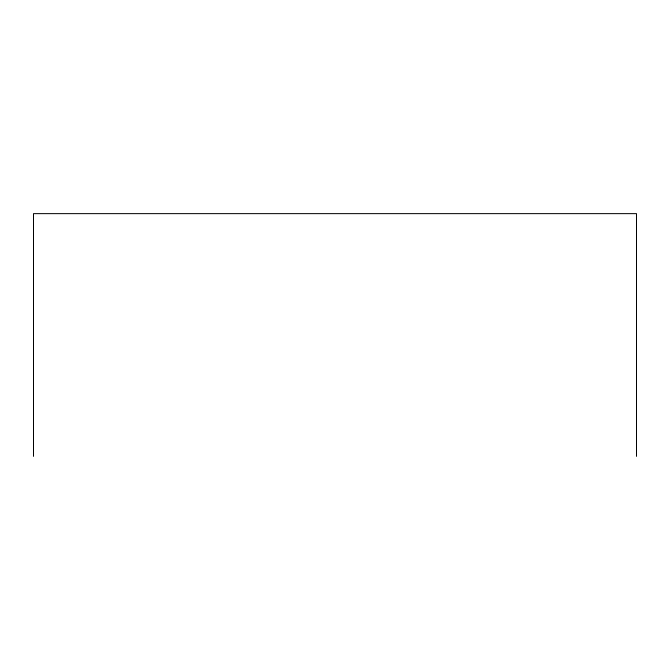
<?xml version="1.0" encoding="UTF-8"?>
<svg xmlns="http://www.w3.org/2000/svg" width="670" height="670" viewBox="0 0 670 670"><rect width="100%" height="100%" fill="white"/><g stroke="black" fill="none" stroke-linecap="round" stroke-linejoin="round"><path stroke-width="1" d="M636.5 456.362L636.5 213.638L33.5 213.638L33.5 456.362"/></g></svg>
